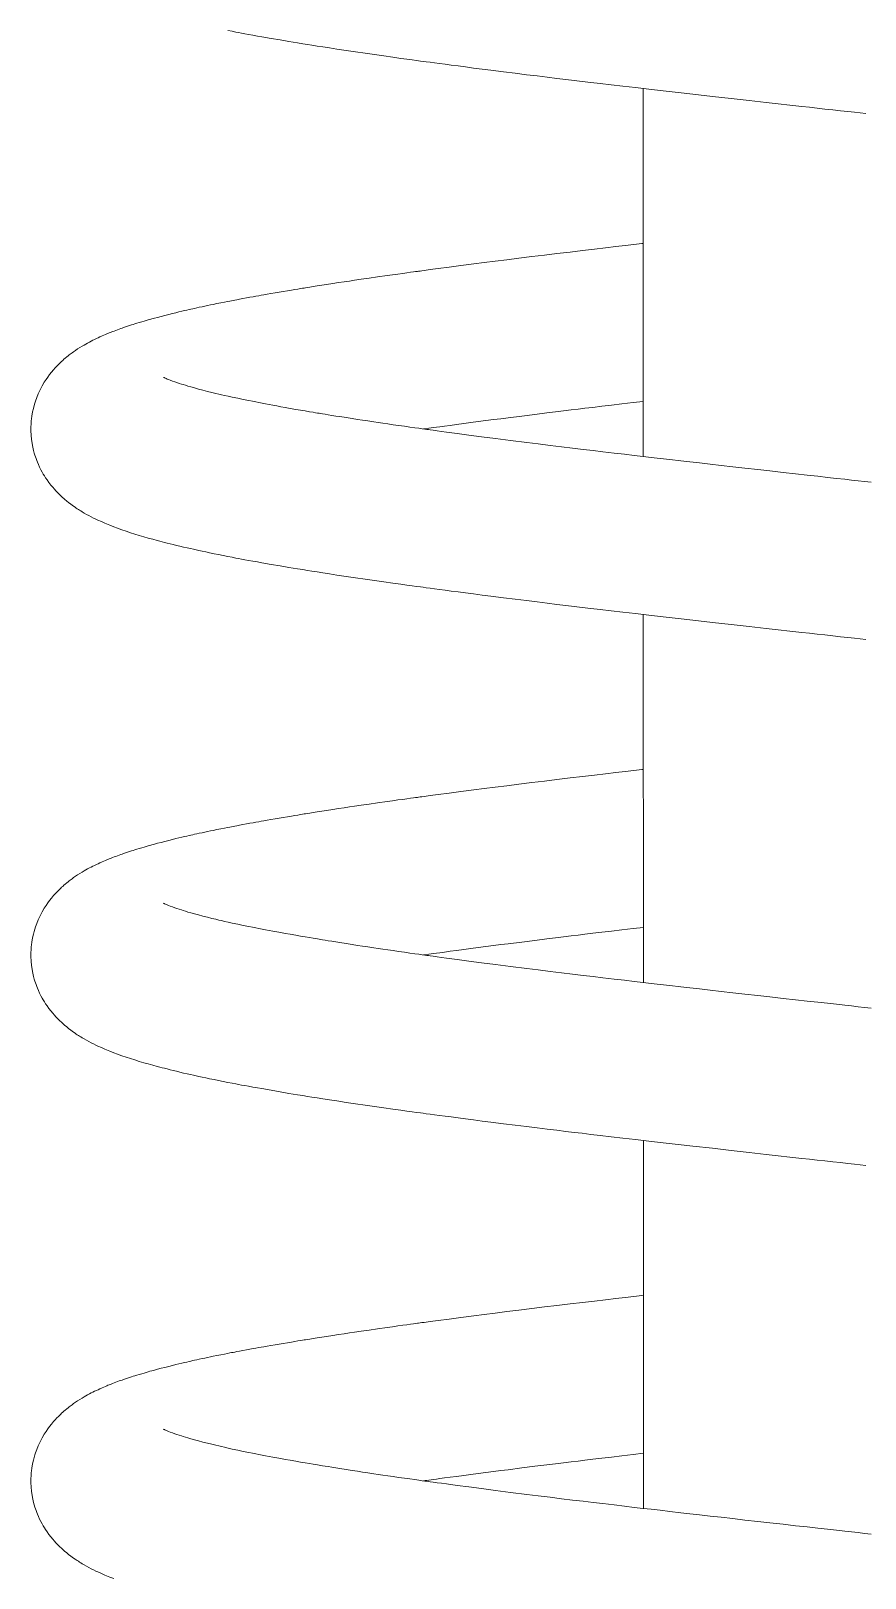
# Model space of a CAD drawing. Extents: x 83.6 to 158.5, y 132.1 to 157.1.
# Drawn here: x 131.951 to 133.045, y 136.986 to 139.014 of the extents above; entities that cross this region are included whole.
import ezdxf

# ---------------------------------------------------------------- set-up
doc = ezdxf.new("R2010")
doc.units = 0
doc.header["$LTSCALE"] = 0.5
doc.header["$MEASUREMENT"] = 0
doc.layers.add('AM_5', color=3, linetype='CONTINUOUS', lineweight=15)

msp = doc.modelspace()

# ---------------------------------------------------------------- linework, layer by layer
at = {"layer": 'AM_5', "color": 0, "ltscale": 0.75, "flags": 128}
for points in [[(133.04589, 138.90553), (133.03825, 138.90637), (133.03088, 138.90718), (133.0222, 138.90814), (133.01276, 138.90918), (133.00244, 138.91032), (132.99215, 138.91146), (132.98195, 138.91259), (132.97185, 138.91371), (132.96184, 138.91482), (132.94631, 138.91655), (132.93095, 138.91827), (132.91509, 138.92004), (132.8928, 138.92254), (132.86933, 138.92518), (132.84472, 138.92797), (132.819, 138.93088), (132.79963, 138.93309), (132.78002, 138.93533), (132.76137, 138.93746), (132.74382, 138.93948), (132.72736, 138.94138), (132.71194, 138.94317), (132.69754, 138.94485), (132.68525, 138.9463), (132.67381, 138.94766), (132.66322, 138.94892), (132.65253, 138.9502), (132.64082, 138.95161), (132.62811, 138.95316), (132.61501, 138.95476), (132.60103, 138.95648), (132.58619, 138.95832), (132.57053, 138.96028), (132.55408, 138.96236), (132.54289, 138.96378), (132.53154, 138.96523), (132.52089, 138.96661), (132.5111, 138.96788), (132.50215, 138.96905), (132.49401, 138.97011), (132.48669, 138.97108), (132.48016, 138.97195), (132.47441, 138.97271), (132.46944, 138.97337), (132.46523, 138.97394), (132.46166, 138.97442), (132.45679, 138.97507), (132.45082, 138.97588), (132.44382, 138.97683), (132.43622, 138.97788), (132.42553, 138.97936), (132.41397, 138.98098), (132.40162, 138.98274), (132.38914, 138.98455), (132.37671, 138.98637), (132.36434, 138.98821), (132.35204, 138.99007), (132.34253, 138.99153), (132.33388, 138.99287), (132.32621, 138.99408), (132.31949, 138.99514), (132.31356, 138.99609), (132.30735, 138.99709), (132.30064, 138.99819), (132.28929, 139.00006), (132.2777, 139.00201), (132.26589, 139.00403), (132.25361, 139.00618), (132.24793, 139.00719), (132.24216, 139.00822), (132.2365, 139.00925), (132.23148, 139.01017), (132.22712, 139.01098), (132.22339, 139.01167), (132.2197, 139.01237), (132.21477, 139.01331), (132.20917, 139.01439)], [(133.04589, 138.21607), (133.03825, 138.21691), (133.03088, 138.21773), (133.0222, 138.21868), (133.01276, 138.21972), (133.00244, 138.22086), (132.99215, 138.222), (132.98195, 138.22313), (132.97185, 138.22425), (132.96184, 138.22537), (132.94631, 138.2271), (132.93095, 138.22881), (132.91509, 138.23059), (132.8928, 138.23309), (132.86933, 138.23573), (132.84472, 138.23851), (132.819, 138.24143), (132.79963, 138.24363), (132.78002, 138.24587), (132.76137, 138.24801), (132.74382, 138.25002), (132.72736, 138.25192), (132.71194, 138.25371), (132.69754, 138.2554), (132.68525, 138.25685), (132.67381, 138.2582), (132.66322, 138.25946), (132.65253, 138.26075), (132.64082, 138.26216), (132.62811, 138.2637), (132.61501, 138.2653), (132.60103, 138.26702), (132.58619, 138.26886), (132.57053, 138.27082), (132.55408, 138.2729), (132.54289, 138.27432), (132.53154, 138.27578), (132.52089, 138.27715), (132.5111, 138.27842), (132.50215, 138.27959), (132.49401, 138.28066), (132.48669, 138.28163), (132.48016, 138.28249), (132.47441, 138.28326), (132.46944, 138.28392), (132.46523, 138.28448), (132.46166, 138.28496), (132.45679, 138.28562), (132.45082, 138.28643), (132.44382, 138.28738), (132.43622, 138.28842), (132.42553, 138.28991), (132.41397, 138.29153), (132.40162, 138.29329), (132.38914, 138.29509), (132.37671, 138.29691), (132.36434, 138.29876), (132.35204, 138.30062), (132.34253, 138.30208), (132.33388, 138.30342), (132.32621, 138.30462), (132.31949, 138.30569), (132.31356, 138.30664), (132.30735, 138.30764), (132.30064, 138.30873), (132.28929, 138.31061), (132.2777, 138.31255), (132.26589, 138.31458), (132.25361, 138.31672), (132.24793, 138.31773), (132.24216, 138.31877), (132.2365, 138.31979), (132.23148, 138.32071), (132.22712, 138.32152), (132.22339, 138.32222), (132.2197, 138.32291), (132.21477, 138.32386), (132.20917, 138.32494), (132.20305, 138.32614), (132.197, 138.32735), (132.19112, 138.32854), (132.1854, 138.32972), (132.18018, 138.33082), (132.17542, 138.33183), (132.17122, 138.33274), (132.16757, 138.33354), (132.164, 138.33433), (132.16022, 138.33518), (132.15593, 138.33615), (132.15116, 138.33725), (132.14634, 138.33839), (132.1418, 138.33947), (132.13754, 138.34051), (132.13354, 138.3415), (132.12951, 138.34251), (132.12601, 138.3434), (132.12304, 138.34417), (132.11995, 138.34498), (132.11648, 138.3459), (132.11076, 138.34746), (132.10488, 138.3491), (132.09895, 138.35081), (132.09312, 138.35254), (132.08738, 138.35431), (132.08172, 138.35611), (132.07584, 138.35805), (132.07031, 138.35994), (132.0644, 138.36206), (132.0596, 138.36386), (132.05445, 138.36587), (132.04802, 138.36852), (132.04336, 138.37055), (132.03884, 138.37261), (132.03616, 138.37388), (132.03318, 138.37534), (132.03013, 138.37688), (132.02708, 138.37848), (132.02403, 138.38014), (132.02102, 138.38185), (132.0183, 138.38345), (132.01646, 138.38457), (132.0148, 138.3856), (132.01327, 138.38657), (132.01187, 138.38748), (132.01053, 138.38837), (132.00888, 138.38949), (132.00686, 138.39089), (132.00339, 138.39341), (132.00037, 138.39572), (131.99805, 138.39758), (131.99504, 138.4001), (131.99146, 138.40329), (131.98843, 138.40616), (131.98576, 138.40884), (131.98382, 138.41089), (131.9818, 138.41311), (131.9796, 138.41565), (131.97719, 138.41859), (131.97463, 138.42193), (131.97226, 138.42523), (131.9703, 138.42813), (131.96871, 138.43064), (131.96728, 138.43301), (131.96583, 138.43554), (131.96421, 138.43857), (131.96247, 138.44205), (131.96091, 138.44545), (131.95968, 138.44834), (131.95872, 138.45075), (131.95779, 138.45327), (131.95707, 138.45536), (131.95629, 138.45777), (131.95548, 138.46047), (131.95457, 138.46382), (131.95357, 138.4681), (131.95265, 138.47295), (131.95219, 138.47593), (131.95189, 138.47824), (131.95168, 138.48011), (131.95149, 138.48214), (131.95126, 138.48514), (131.9511, 138.48845), (131.95104, 138.49206), (131.95106, 138.49403), (131.95112, 138.4959), (131.9512, 138.49768), (131.95131, 138.49936), (131.95142, 138.50093), (131.95156, 138.50267), (131.95182, 138.50526), (131.95228, 138.50881), (131.95327, 138.51454), (131.95427, 138.51908), (131.95524, 138.52281), (131.95617, 138.52599), (131.95704, 138.52868), (131.95868, 138.53324), (131.96065, 138.53807), (131.96303, 138.54322), (131.96584, 138.54858), (131.96856, 138.55324), (131.97094, 138.55695), (131.97315, 138.56016), (131.97542, 138.56325), (131.97782, 138.56632), (131.98069, 138.56975), (131.98279, 138.57211), (131.98502, 138.5745), (131.98703, 138.57657), (131.98876, 138.57827), (131.99017, 138.57962), (131.99131, 138.58069), (131.99267, 138.58193), (131.99426, 138.58334), (131.9961, 138.58492), (131.99804, 138.58653), (131.99973, 138.58789), (132.00136, 138.58916), (132.00257, 138.59009), (132.00367, 138.59091), (132.00492, 138.59184), (132.00705, 138.59336), (132.00953, 138.59508), (132.01228, 138.5969), (132.01528, 138.59882), (132.01819, 138.6006), (132.0207, 138.60209), (132.023, 138.6034), (132.02541, 138.60473), (132.02785, 138.60605), (132.03016, 138.60726), (132.03238, 138.60839), (132.03459, 138.60948), (132.03686, 138.61058), (132.03902, 138.61159), (132.04157, 138.61277), (132.04434, 138.61401), (132.04676, 138.61506), (132.04879, 138.61593), (132.05048, 138.61663), (132.05207, 138.61729), (132.05359, 138.6179), (132.05504, 138.61848), (132.0564, 138.61902), (132.05805, 138.61967), (132.06001, 138.62042), (132.06227, 138.62127), (132.06455, 138.62211), (132.06695, 138.62299), (132.06884, 138.62366), (132.0705, 138.62424), (132.07245, 138.62492), (132.07483, 138.62573), (132.07752, 138.62664), (132.0801, 138.62748), (132.08278, 138.62835), (132.08514, 138.62911), (132.08741, 138.62982), (132.09001, 138.63063), (132.09295, 138.63153), (132.09626, 138.63252), (132.09941, 138.63344), (132.10228, 138.63427), (132.10486, 138.63501), (132.10714, 138.63565), (132.10944, 138.6363), (132.11292, 138.63725), (132.11709, 138.63838), (132.12181, 138.63963), (132.12661, 138.64087), (132.13169, 138.64216), (132.13654, 138.64337), (132.14107, 138.64447), (132.14516, 138.64545), (132.14891, 138.64634), (132.15236, 138.64714), (132.1555, 138.64787), (132.15832, 138.64851), (132.16082, 138.64908), (132.16334, 138.64964), (132.16565, 138.65016), (132.16848, 138.65078), (132.17184, 138.65151), (132.17545, 138.65229), (132.17906, 138.65306), (132.18267, 138.65382), (132.18628, 138.65458), (132.18988, 138.65532), (132.195, 138.65637), (132.2001, 138.65739), (132.20483, 138.65833), (132.20896, 138.65914), (132.21177, 138.65969), (132.21419, 138.66015), (132.21621, 138.66054), (132.21824, 138.66093), (132.221, 138.66145), (132.22449, 138.66211), (132.22871, 138.66289), (132.23359, 138.66379), (132.23823, 138.66464), (132.2424, 138.66539), (132.24609, 138.66606), (132.24976, 138.66671), (132.25286, 138.66726), (132.25642, 138.66789), (132.26068, 138.66864), (132.26564, 138.6695), (132.27133, 138.67048), (132.27633, 138.67133), (132.2818, 138.67226), (132.28744, 138.6732), (132.29254, 138.67405), (132.29707, 138.6748), (132.301, 138.67545), (132.30443, 138.67601), (132.3072, 138.67646), (132.3093, 138.6768), (132.31119, 138.6771), (132.31365, 138.6775), (132.3167, 138.67799), (132.32106, 138.67868), (132.32627, 138.67951), (132.3323, 138.68045), (132.33838, 138.6814), (132.34669, 138.68268), (132.35451, 138.68388), (132.36184, 138.68499), (132.36867, 138.68601), (132.37519, 138.68698), (132.38421, 138.68831), (132.39437, 138.68978), (132.40568, 138.69141), (132.41818, 138.69318), (132.42522, 138.69417), (132.43222, 138.69514), (132.43848, 138.69601), (132.44397, 138.69676), (132.44869, 138.6974), (132.45262, 138.69794), (132.4555, 138.69833), (132.45773, 138.69863), (132.45943, 138.69886), (132.46141, 138.69912), (132.46378, 138.69944), (132.46655, 138.69981), (132.47173, 138.7005), (132.47792, 138.70133), (132.48513, 138.70229), (132.49942, 138.70417), (132.51492, 138.70619), (132.53167, 138.70836), (132.54535, 138.71011), (132.55979, 138.71194), (132.57501, 138.71386), (132.591, 138.71585), (132.60778, 138.71793), (132.62462, 138.71999), (132.64079, 138.72196), (132.65803, 138.72403), (132.67438, 138.72598), (132.6898, 138.72781), (132.70428, 138.72951), (132.71779, 138.73109), (132.73011, 138.73252), (132.74147, 138.73382), (132.75187, 138.73502), (132.7539, 138.73525)], [(132.12508, 138.55968), (132.12508, 138.55968), (132.1253, 138.55957), (132.12563, 138.5594), (132.12604, 138.55919), (132.12663, 138.55891), (132.12744, 138.55854), (132.12848, 138.55808), (132.12971, 138.55755), (132.13157, 138.55679), (132.13351, 138.55603), (132.13658, 138.55489), (132.13965, 138.5538), (132.14249, 138.55283), (132.14539, 138.55187), (132.14826, 138.55095), (132.15077, 138.55016), (132.15356, 138.5493), (132.15689, 138.54831), (132.16081, 138.54717), (132.16542, 138.54588), (132.17078, 138.54441), (132.17657, 138.54289), (132.18253, 138.54137), (132.18818, 138.53997), (132.19341, 138.53871), (132.19729, 138.5378), (132.20092, 138.53696), (132.20499, 138.53603), (132.20968, 138.53498), (132.215, 138.53381), (132.2222, 138.53226), (132.22946, 138.53074), (132.23672, 138.52926), (132.24143, 138.52832), (132.24576, 138.52746), (132.24977, 138.52668), (132.25403, 138.52586), (132.25867, 138.52498), (132.26358, 138.52406), (132.26839, 138.52316), (132.27352, 138.52222), (132.27858, 138.52129), (132.28433, 138.52026), (132.29097, 138.51908), (132.29852, 138.51775), (132.30438, 138.51674), (132.31063, 138.51567), (132.31629, 138.5147), (132.3211, 138.5139), (132.32427, 138.51337), (132.32689, 138.51293), (132.32895, 138.51259), (132.3307, 138.5123), (132.33334, 138.51187), (132.33667, 138.51132), (132.34071, 138.51067), (132.34545, 138.5099), (132.35082, 138.50904), (132.35613, 138.50819), (132.36435, 138.5069), (132.37207, 138.5057), (132.37927, 138.50459), (132.38595, 138.50357), (132.39295, 138.50251), (132.40076, 138.50134), (132.40648, 138.5005), (132.41258, 138.4996), (132.41907, 138.49865), (132.42594, 138.49766), (132.43322, 138.49662), (132.44086, 138.49553), (132.44797, 138.49453), (132.45422, 138.49366), (132.45958, 138.49291), (132.46403, 138.4923), (132.46757, 138.49181), (132.47019, 138.49145), (132.47219, 138.49118), (132.47458, 138.49085), (132.47863, 138.4903), (132.48356, 138.48964), (132.48939, 138.48885), (132.49604, 138.48795), (132.50998, 138.48609), (132.5253, 138.48407), (132.54204, 138.48188), (132.56024, 138.47952), (132.57994, 138.477), (132.60117, 138.47433), (132.61635, 138.47243), (132.6319, 138.47051), (132.64693, 138.46867), (132.66137, 138.46691), (132.67521, 138.46524), (132.68843, 138.46366), (132.701, 138.46216), (132.71577, 138.46042), (132.7295, 138.45881), (132.74216, 138.45734), (132.75377, 138.456), (132.76449, 138.45476), (132.77606, 138.45343), (132.7889, 138.45195), (132.80303, 138.45033), (132.81504, 138.44895), (132.82786, 138.44749), (132.84149, 138.44593), (132.85594, 138.44429), (132.87121, 138.44256), (132.88731, 138.44074), (132.904, 138.43886), (132.92004, 138.43705), (132.93737, 138.43511), (132.9536, 138.4333), (132.96872, 138.43161), (132.98274, 138.43005), (132.99563, 138.42862), (133.00739, 138.42732), (133.01805, 138.42614), (133.02712, 138.42514), (133.03558, 138.42421), (133.04419, 138.42326), (133.0526, 138.42234)], [(132.75395, 138.52814), (132.7406, 138.52659), (132.72579, 138.52487), (132.71209, 138.52326), (132.69947, 138.52177), (132.68794, 138.5204), (132.67748, 138.51915), (132.66843, 138.51806), (132.65931, 138.51696), (132.64944, 138.51576), (132.63886, 138.51447), (132.62757, 138.51308), (132.61174, 138.51111), (132.59476, 138.50899), (132.5767, 138.5067), (132.56728, 138.5055), (132.55761, 138.50426), (132.54769, 138.50298), (132.53754, 138.50166), (132.52769, 138.50037), (132.51868, 138.49918), (132.50913, 138.49791), (132.5007, 138.49679), (132.49338, 138.49581), (132.48714, 138.49497), (132.48268, 138.49436), (132.47898, 138.49386), (132.47603, 138.49346), (132.47268, 138.493), (132.46808, 138.49237), (132.46578, 138.49206)], [(133.04589, 137.52662), (133.03825, 137.52746), (133.03088, 137.52827), (133.0222, 137.52923), (133.01276, 137.53027), (133.00244, 137.53141), (132.99215, 137.53255), (132.98195, 137.53368), (132.97185, 137.5348), (132.96184, 137.53591), (132.94631, 137.53764), (132.93095, 137.53936), (132.91509, 137.54113), (132.8928, 137.54363), (132.86933, 137.54628), (132.84472, 137.54906), (132.819, 137.55197), (132.79963, 137.55418), (132.78002, 137.55642), (132.76137, 137.55855), (132.74382, 137.56057), (132.72736, 137.56247), (132.71194, 137.56426), (132.69754, 137.56594), (132.68525, 137.56739), (132.67381, 137.56875), (132.66322, 137.57001), (132.65253, 137.57129), (132.64082, 137.5727), (132.62811, 137.57425), (132.61501, 137.57585), (132.60103, 137.57757), (132.58619, 137.57941), (132.57053, 137.58137), (132.55408, 137.58345), (132.54289, 137.58487), (132.53154, 137.58633), (132.52089, 137.5877), (132.5111, 137.58897), (132.50215, 137.59014), (132.49401, 137.59121), (132.48669, 137.59217), (132.48016, 137.59304), (132.47441, 137.5938), (132.46944, 137.59446), (132.46523, 137.59503), (132.46166, 137.59551), (132.45679, 137.59616), (132.45082, 137.59697), (132.44382, 137.59792), (132.43622, 137.59897), (132.42553, 137.60045), (132.41397, 137.60208), (132.40162, 137.60383), (132.38914, 137.60564), (132.37671, 137.60746), (132.36434, 137.6093), (132.35204, 137.61116), (132.34253, 137.61262), (132.33388, 137.61396), (132.32621, 137.61517), (132.31949, 137.61623), (132.31356, 137.61718), (132.30735, 137.61818), (132.30064, 137.61928), (132.28929, 137.62115), (132.2777, 137.6231), (132.26589, 137.62512), (132.25361, 137.62727), (132.24793, 137.62828), (132.24216, 137.62931), (132.2365, 137.63034), (132.23148, 137.63126), (132.22712, 137.63207), (132.22339, 137.63276), (132.2197, 137.63346), (132.21477, 137.6344), (132.20917, 137.63548), (132.20305, 137.63669), (132.197, 137.63789), (132.19112, 137.63909), (132.1854, 137.64027), (132.18018, 137.64136), (132.17542, 137.64238), (132.17122, 137.64329), (132.16757, 137.64408), (132.164, 137.64487), (132.16022, 137.64572), (132.15593, 137.6467), (132.15116, 137.6478), (132.14634, 137.64893), (132.1418, 137.65002), (132.13754, 137.65105), (132.13354, 137.65204), (132.12951, 137.65305), (132.12601, 137.65395), (132.12304, 137.65472), (132.11995, 137.65552), (132.11648, 137.65645), (132.11076, 137.658), (132.10488, 137.65965), (132.09895, 137.66135), (132.09312, 137.66309), (132.08738, 137.66485), (132.08172, 137.66665), (132.07584, 137.66859), (132.07031, 137.67049), (132.0644, 137.6726), (132.0596, 137.6744), (132.05445, 137.67641), (132.04802, 137.67907), (132.04336, 137.68109), (132.03884, 137.68315), (132.03616, 137.68442), (132.03318, 137.68588), (132.03013, 137.68742), (132.02708, 137.68903), (132.02403, 137.69069), (132.02102, 137.69239), (132.0183, 137.69399), (132.01646, 137.69511), (132.0148, 137.69614), (132.01327, 137.69711), (132.01187, 137.69802), (132.01053, 137.69891), (132.00888, 137.70003), (132.00686, 137.70144), (132.00339, 137.70396), (132.00037, 137.70627), (131.99805, 137.70813), (131.99504, 137.71065), (131.99146, 137.71384), (131.98843, 137.71671), (131.98576, 137.71939), (131.98382, 137.72143), (131.9818, 137.72366), (131.9796, 137.7262), (131.97719, 137.72914), (131.97463, 137.73247), (131.97226, 137.73578), (131.9703, 137.73868), (131.96871, 137.74118), (131.96728, 137.74356), (131.96583, 137.74609), (131.96421, 137.74911), (131.96247, 137.7526), (131.96091, 137.75599), (131.95968, 137.75889), (131.95872, 137.7613), (131.95779, 137.76381), (131.95707, 137.7659), (131.95629, 137.76831), (131.95548, 137.77102), (131.95457, 137.77436), (131.95357, 137.77865), (131.95265, 137.78349), (131.95219, 137.78647), (131.95189, 137.78879), (131.95168, 137.79066), (131.95149, 137.79268), (131.95126, 137.79568), (131.9511, 137.799), (131.95104, 137.8026), (131.95106, 137.80458), (131.95112, 137.80645), (131.9512, 137.80823), (131.95131, 137.8099), (131.95142, 137.81148), (131.95156, 137.81321), (131.95182, 137.81581), (131.95228, 137.81936), (131.95327, 137.82508), (131.95427, 137.82963), (131.95524, 137.83336), (131.95617, 137.83654), (131.95704, 137.83922), (131.95868, 137.84378), (131.96065, 137.84862), (131.96303, 137.85376), (131.96584, 137.85913), (131.96856, 137.86379), (131.97094, 137.8675), (131.97315, 137.8707), (131.97542, 137.8738), (131.97782, 137.87686), (131.98069, 137.88029), (131.98279, 137.88265), (131.98502, 137.88505), (131.98703, 137.88711), (131.98876, 137.88882), (131.99017, 137.89017), (131.99131, 137.89123), (131.99267, 137.89247), (131.99426, 137.89388), (131.9961, 137.89547), (131.99804, 137.89708), (131.99973, 137.89843), (132.00136, 137.89971), (132.00257, 137.90063), (132.00367, 137.90146), (132.00492, 137.90238), (132.00705, 137.90391), (132.00953, 137.90562), (132.01228, 137.90745), (132.01528, 137.90937), (132.01819, 137.91115), (132.0207, 137.91263), (132.023, 137.91395), (132.02541, 137.91528), (132.02785, 137.91659), (132.03016, 137.9178), (132.03238, 137.91893), (132.03459, 137.92002), (132.03686, 137.92112), (132.03902, 137.92214), (132.04157, 137.92331), (132.04434, 137.92455), (132.04676, 137.92561), (132.04879, 137.92647), (132.05048, 137.92718), (132.05207, 137.92783), (132.05359, 137.92845), (132.05504, 137.92903), (132.0564, 137.92957), (132.05805, 137.93021), (132.06001, 137.93096), (132.06227, 137.93182), (132.06455, 137.93266), (132.06695, 137.93353), (132.06884, 137.93421), (132.0705, 137.93479), (132.07245, 137.93547), (132.07483, 137.93628), (132.07752, 137.93718), (132.0801, 137.93803), (132.08278, 137.9389), (132.08514, 137.93965), (132.08741, 137.94037), (132.09001, 137.94117), (132.09295, 137.94207), (132.09626, 137.94306), (132.09941, 137.94399), (132.10228, 137.94482), (132.10486, 137.94556), (132.10714, 137.9462), (132.10944, 137.94684), (132.11292, 137.9478), (132.11709, 137.94893), (132.12181, 137.95017), (132.12661, 137.95142), (132.13169, 137.9527), (132.13654, 137.95391), (132.14107, 137.95502), (132.14516, 137.956), (132.14891, 137.95689), (132.15236, 137.95769), (132.1555, 137.95841), (132.15832, 137.95906), (132.16082, 137.95962), (132.16334, 137.96019), (132.16565, 137.9607), (132.16848, 137.96132), (132.17184, 137.96206), (132.17545, 137.96284), (132.17906, 137.96361), (132.18267, 137.96437), (132.18628, 137.96512), (132.18988, 137.96587), (132.195, 137.96691), (132.2001, 137.96794), (132.20483, 137.96888), (132.20896, 137.96969), (132.21177, 137.97023), (132.21419, 137.9707), (132.21621, 137.97108), (132.21824, 137.97147), (132.221, 137.972), (132.22449, 137.97265), (132.22871, 137.97344), (132.23359, 137.97434), (132.23823, 137.97518), (132.2424, 137.97594), (132.24609, 137.9766), (132.24976, 137.97726), (132.25286, 137.97781), (132.25642, 137.97844), (132.26068, 137.97918), (132.26564, 137.98004), (132.27133, 137.98102), (132.27633, 137.98188), (132.2818, 137.9828), (132.28744, 137.98375), (132.29254, 137.9846), (132.29707, 137.98535), (132.301, 137.98599), (132.30443, 137.98655), (132.3072, 137.987), (132.3093, 137.98734), (132.31119, 137.98765), (132.31365, 137.98804), (132.3167, 137.98853), (132.32106, 137.98923), (132.32627, 137.99005), (132.3323, 137.991), (132.33838, 137.99195), (132.34669, 137.99323), (132.35451, 137.99442), (132.36184, 137.99553), (132.36867, 137.99656), (132.37519, 137.99752), (132.38421, 137.99885), (132.39437, 138.00033), (132.40568, 138.00196), (132.41818, 138.00373), (132.42522, 138.00471), (132.43222, 138.00569), (132.43848, 138.00655), (132.44397, 138.0073), (132.44869, 138.00795), (132.45262, 138.00848), (132.4555, 138.00887), (132.45773, 138.00917), (132.45943, 138.0094), (132.46141, 138.00967), (132.46378, 138.00999), (132.46655, 138.01036), (132.47173, 138.01105), (132.47792, 138.01187), (132.48513, 138.01283), (132.49942, 138.01471), (132.51492, 138.01674), (132.53167, 138.0189), (132.54535, 138.02065), (132.55979, 138.02249), (132.57501, 138.0244), (132.591, 138.0264), (132.60778, 138.02847), (132.62462, 138.03054), (132.64079, 138.0325), (132.65803, 138.03458), (132.67438, 138.03653), (132.6898, 138.03836), (132.70428, 138.04006), (132.71779, 138.04163), (132.73011, 138.04306), (132.74147, 138.04437), (132.75187, 138.04557), (132.75407, 138.04582)], [(132.12508, 137.87022), (132.12508, 137.87023), (132.1253, 137.87011), (132.12563, 137.86994), (132.12604, 137.86974), (132.12663, 137.86946), (132.12744, 137.86908), (132.12848, 137.86862), (132.12971, 137.8681), (132.13157, 137.86733), (132.13351, 137.86658), (132.13658, 137.86544), (132.13965, 137.86434), (132.14249, 137.86337), (132.14539, 137.86241), (132.14826, 137.86149), (132.15077, 137.8607), (132.15356, 137.85985), (132.15689, 137.85885), (132.16081, 137.85772), (132.16542, 137.85642), (132.17078, 137.85496), (132.17657, 137.85343), (132.18253, 137.85192), (132.18818, 137.85052), (132.19341, 137.84926), (132.19729, 137.84834), (132.20092, 137.8475), (132.20499, 137.84657), (132.20968, 137.84552), (132.215, 137.84435), (132.2222, 137.84281), (132.22946, 137.84129), (132.23672, 137.83981), (132.24143, 137.83886), (132.24576, 137.83801), (132.24977, 137.83723), (132.25403, 137.83641), (132.25867, 137.83552), (132.26358, 137.8346), (132.26839, 137.83371), (132.27352, 137.83276), (132.27858, 137.83184), (132.28433, 137.8308), (132.29097, 137.82962), (132.29852, 137.8283), (132.30438, 137.82728), (132.31063, 137.82621), (132.31629, 137.82525), (132.3211, 137.82444), (132.32427, 137.82391), (132.32689, 137.82348), (132.32895, 137.82314), (132.3307, 137.82285), (132.33334, 137.82241), (132.33667, 137.82187), (132.34071, 137.82121), (132.34545, 137.82044), (132.35082, 137.81958), (132.35613, 137.81874), (132.36435, 137.81744), (132.37207, 137.81624), (132.37927, 137.81513), (132.38595, 137.81412), (132.39295, 137.81306), (132.40076, 137.81189), (132.40648, 137.81104), (132.41258, 137.81015), (132.41907, 137.8092), (132.42594, 137.8082), (132.43322, 137.80716), (132.44086, 137.80608), (132.44797, 137.80507), (132.45422, 137.8042), (132.45958, 137.80346), (132.46403, 137.80284), (132.46757, 137.80236), (132.47019, 137.802), (132.47219, 137.80173), (132.47458, 137.8014), (132.47863, 137.80085), (132.48356, 137.80018), (132.48939, 137.79939), (132.49604, 137.7985), (132.50998, 137.79664), (132.5253, 137.79461), (132.54204, 137.79242), (132.56024, 137.79007), (132.57994, 137.78755), (132.60117, 137.78487), (132.61635, 137.78298), (132.6319, 137.78105), (132.64693, 137.77921), (132.66137, 137.77745), (132.67521, 137.77579), (132.68843, 137.7742), (132.701, 137.77271), (132.71577, 137.77097), (132.7295, 137.76936), (132.74216, 137.76789), (132.75377, 137.76654), (132.76449, 137.76531), (132.77606, 137.76397), (132.7889, 137.76249), (132.80303, 137.76087), (132.81504, 137.7595), (132.82786, 137.75803), (132.84149, 137.75648), (132.85594, 137.75484), (132.87121, 137.7531), (132.88731, 137.75128), (132.904, 137.7494), (132.92004, 137.7476), (132.93737, 137.74566), (132.9536, 137.74384), (132.96872, 137.74215), (132.98274, 137.7406), (132.99563, 137.73917), (133.00739, 137.73786), (133.01805, 137.73669), (133.02712, 137.73569), (133.03558, 137.73475), (133.04419, 137.73381), (133.0526, 137.73288)], [(132.75411, 137.8387), (132.7406, 137.83714), (132.72579, 137.83542), (132.71209, 137.83381), (132.69947, 137.83232), (132.68794, 137.83095), (132.67748, 137.82969), (132.66843, 137.82861), (132.65931, 137.8275), (132.64944, 137.8263), (132.63886, 137.82501), (132.62757, 137.82362), (132.61174, 137.82166), (132.59476, 137.81953), (132.5767, 137.81725), (132.56728, 137.81604), (132.55761, 137.8148), (132.54769, 137.81352), (132.53754, 137.8122), (132.52769, 137.81091), (132.51868, 137.80972), (132.50913, 137.80846), (132.5007, 137.80733), (132.49338, 137.80635), (132.48714, 137.80551), (132.48268, 137.80491), (132.47898, 137.80441), (132.47603, 137.80401), (132.47268, 137.80355), (132.46808, 137.80292), (132.46578, 137.8026)], [(132.0596, 136.98495), (132.05445, 136.98696), (132.04802, 136.98961), (132.04336, 136.99164), (132.03884, 136.9937), (132.03616, 136.99497), (132.03318, 136.99643), (132.03013, 136.99797), (132.02708, 136.99957), (132.02403, 137.00123), (132.02102, 137.00294), (132.0183, 137.00454), (132.01646, 137.00566), (132.0148, 137.00669), (132.01327, 137.00766), (132.01187, 137.00857), (132.01053, 137.00946), (132.00888, 137.01058), (132.00686, 137.01198), (132.00339, 137.0145), (132.00037, 137.01681), (131.99805, 137.01867), (131.99504, 137.0212), (131.99146, 137.02438), (131.98843, 137.02725), (131.98576, 137.02993), (131.98382, 137.03198), (131.9818, 137.0342), (131.9796, 137.03674), (131.97719, 137.03969), (131.97463, 137.04302), (131.97226, 137.04632), (131.9703, 137.04922), (131.96871, 137.05173), (131.96728, 137.0541), (131.96583, 137.05664), (131.96421, 137.05966), (131.96247, 137.06314), (131.96091, 137.06654), (131.95968, 137.06944), (131.95872, 137.07185), (131.95779, 137.07436), (131.95707, 137.07645), (131.95629, 137.07886), (131.95548, 137.08156), (131.95457, 137.08491), (131.95357, 137.08919), (131.95265, 137.09404), (131.95219, 137.09702), (131.95189, 137.09933), (131.95168, 137.1012), (131.95149, 137.10323), (131.95126, 137.10623), (131.9511, 137.10954), (131.95104, 137.11315), (131.95106, 137.11512), (131.95112, 137.11699), (131.9512, 137.11877), (131.95131, 137.12045), (131.95142, 137.12202), (131.95156, 137.12376), (131.95182, 137.12635), (131.95228, 137.1299), (131.95327, 137.13563), (131.95427, 137.14017), (131.95524, 137.1439), (131.95617, 137.14708), (131.95704, 137.14977), (131.95868, 137.15433), (131.96065, 137.15917), (131.96303, 137.16431), (131.96584, 137.16967), (131.96856, 137.17433), (131.97094, 137.17804), (131.97315, 137.18125), (131.97542, 137.18434), (131.97782, 137.18741), (131.98069, 137.19084), (131.98279, 137.1932), (131.98502, 137.1956), (131.98703, 137.19766), (131.98876, 137.19936), (131.99017, 137.20071), (131.99131, 137.20178), (131.99267, 137.20302), (131.99426, 137.20443), (131.9961, 137.20601), (131.99804, 137.20762), (131.99973, 137.20898), (132.00136, 137.21025), (132.00257, 137.21118), (132.00367, 137.212), (132.00492, 137.21293), (132.00705, 137.21445), (132.00953, 137.21617), (132.01228, 137.21799), (132.01528, 137.21991), (132.01819, 137.22169), (132.0207, 137.22318), (132.023, 137.22449), (132.02541, 137.22582), (132.02785, 137.22714), (132.03016, 137.22835), (132.03238, 137.22948), (132.03459, 137.23057), (132.03686, 137.23167), (132.03902, 137.23268), (132.04157, 137.23386), (132.04434, 137.2351), (132.04676, 137.23615), (132.04879, 137.23702), (132.05048, 137.23772), (132.05207, 137.23838), (132.05359, 137.23899), (132.05504, 137.23958), (132.0564, 137.24011), (132.05805, 137.24076), (132.06001, 137.24151), (132.06227, 137.24236), (132.06455, 137.24321), (132.06695, 137.24408), (132.06884, 137.24475), (132.0705, 137.24534), (132.07245, 137.24601), (132.07483, 137.24682), (132.07752, 137.24773), (132.0801, 137.24858), (132.08278, 137.24944), (132.08514, 137.2502), (132.08741, 137.25091), (132.09001, 137.25172), (132.09295, 137.25262), (132.09626, 137.25361), (132.09941, 137.25453), (132.10228, 137.25537), (132.10486, 137.2561), (132.10714, 137.25675), (132.10944, 137.25739), (132.11292, 137.25834), (132.11709, 137.25947), (132.12181, 137.26072), (132.12661, 137.26196), (132.13169, 137.26325), (132.13654, 137.26446), (132.14107, 137.26556), (132.14516, 137.26654), (132.14891, 137.26743), (132.15236, 137.26823), (132.1555, 137.26896), (132.15832, 137.2696), (132.16082, 137.27017), (132.16334, 137.27073), (132.16565, 137.27125), (132.16848, 137.27187), (132.17184, 137.2726), (132.17545, 137.27338), (132.17906, 137.27415), (132.18267, 137.27492), (132.18628, 137.27567), (132.18988, 137.27641), (132.195, 137.27746), (132.2001, 137.27848), (132.20483, 137.27942), (132.20896, 137.28023), (132.21177, 137.28078), (132.21419, 137.28124), (132.21621, 137.28163), (132.21824, 137.28202), (132.221, 137.28254), (132.22449, 137.2832), (132.22871, 137.28398), (132.23359, 137.28488), (132.23823, 137.28573), (132.2424, 137.28649), (132.24609, 137.28715), (132.24976, 137.2878), (132.25286, 137.28835), (132.25642, 137.28898), (132.26068, 137.28973), (132.26564, 137.29059), (132.27133, 137.29157), (132.27633, 137.29242), (132.2818, 137.29335), (132.28744, 137.2943), (132.29254, 137.29514), (132.29707, 137.29589), (132.301, 137.29654), (132.30443, 137.2971), (132.3072, 137.29755), (132.3093, 137.29789), (132.31119, 137.29819), (132.31365, 137.29859), (132.3167, 137.29908), (132.32106, 137.29977), (132.32627, 137.3006), (132.3323, 137.30154), (132.33838, 137.30249), (132.34669, 137.30377), (132.35451, 137.30497), (132.36184, 137.30608), (132.36867, 137.3071), (132.37519, 137.30807), (132.38421, 137.3094), (132.39437, 137.31088), (132.40568, 137.3125), (132.41818, 137.31427), (132.42522, 137.31526), (132.43222, 137.31623), (132.43848, 137.3171), (132.44397, 137.31785), (132.44869, 137.31849), (132.45262, 137.31903), (132.4555, 137.31942), (132.45773, 137.31972), (132.45943, 137.31995), (132.46141, 137.32021), (132.46378, 137.32053), (132.46655, 137.3209), (132.47173, 137.3216), (132.47792, 137.32242), (132.48513, 137.32338), (132.49942, 137.32526), (132.51492, 137.32728), (132.53167, 137.32945), (132.54535, 137.3312), (132.55979, 137.33303), (132.57501, 137.33495), (132.591, 137.33694), (132.60778, 137.33902), (132.62462, 137.34108), (132.64079, 137.34305), (132.65803, 137.34512), (132.67438, 137.34708), (132.6898, 137.3489), (132.70428, 137.3506), (132.71779, 137.35218), (132.73011, 137.35361), (132.74147, 137.35492), (132.75187, 137.35611), (132.75423, 137.35638)], [(132.12508, 137.18077), (132.12508, 137.18077), (132.1253, 137.18066), (132.12563, 137.18049), (132.12604, 137.18028), (132.12663, 137.18), (132.12744, 137.17963), (132.12848, 137.17917), (132.12971, 137.17864), (132.13157, 137.17788), (132.13351, 137.17712), (132.13658, 137.17598), (132.13965, 137.17489), (132.14249, 137.17392), (132.14539, 137.17296), (132.14826, 137.17204), (132.15077, 137.17125), (132.15356, 137.17039), (132.15689, 137.1694), (132.16081, 137.16826), (132.16542, 137.16697), (132.17078, 137.16551), (132.17657, 137.16398), (132.18253, 137.16246), (132.18818, 137.16107), (132.19341, 137.1598), (132.19729, 137.15889), (132.20092, 137.15805), (132.20499, 137.15712), (132.20968, 137.15607), (132.215, 137.1549), (132.2222, 137.15335), (132.22946, 137.15183), (132.23672, 137.15035), (132.24143, 137.14941), (132.24576, 137.14855), (132.24977, 137.14777), (132.25403, 137.14695), (132.25867, 137.14607), (132.26358, 137.14515), (132.26839, 137.14425), (132.27352, 137.14331), (132.27858, 137.14239), (132.28433, 137.14135), (132.29097, 137.14017), (132.29852, 137.13884), (132.30438, 137.13783), (132.31063, 137.13676), (132.31629, 137.1358), (132.3211, 137.13499), (132.32427, 137.13446), (132.32689, 137.13402), (132.32895, 137.13368), (132.3307, 137.13339), (132.33334, 137.13296), (132.33667, 137.13241), (132.34071, 137.13176), (132.34545, 137.13099), (132.35082, 137.13013), (132.35613, 137.12928), (132.36435, 137.12799), (132.37207, 137.12679), (132.37927, 137.12568), (132.38595, 137.12466), (132.39295, 137.1236), (132.40076, 137.12244), (132.40648, 137.12159), (132.41258, 137.12069), (132.41907, 137.11974), (132.42594, 137.11875), (132.43322, 137.11771), (132.44086, 137.11662), (132.44797, 137.11562), (132.45422, 137.11475), (132.45958, 137.114), (132.46403, 137.11339), (132.46757, 137.1129), (132.47019, 137.11255), (132.47219, 137.11227), (132.47458, 137.11195), (132.47863, 137.1114), (132.48356, 137.11073), (132.48939, 137.10994), (132.49604, 137.10904), (132.50998, 137.10718), (132.5253, 137.10516), (132.54204, 137.10297), (132.56024, 137.10061), (132.57994, 137.0981), (132.60117, 137.09542), (132.61635, 137.09352), (132.6319, 137.0916), (132.64693, 137.08976), (132.66137, 137.088), (132.67521, 137.08633), (132.68843, 137.08475), (132.701, 137.08326), (132.71577, 137.08151), (132.7295, 137.07991), (132.74216, 137.07843), (132.75377, 137.07709), (132.76449, 137.07585), (132.77606, 137.07452), (132.7889, 137.07304), (132.80303, 137.07142), (132.81504, 137.07004), (132.82786, 137.06858), (132.84149, 137.06702), (132.85594, 137.06538), (132.87121, 137.06365), (132.88731, 137.06183), (132.904, 137.05995), (132.92004, 137.05814), (132.93737, 137.0562), (132.9536, 137.05439), (132.96872, 137.0527), (132.98274, 137.05114), (132.99563, 137.04971), (133.00739, 137.04841), (133.01805, 137.04723), (133.02712, 137.04623), (133.03558, 137.0453), (133.04419, 137.04435), (133.0526, 137.04343)], [(132.75428, 137.14927), (132.7406, 137.14769), (132.72579, 137.14596), (132.71209, 137.14435), (132.69947, 137.14286), (132.68794, 137.14149), (132.67748, 137.14024), (132.66843, 137.13915), (132.65931, 137.13805), (132.64944, 137.13685), (132.63886, 137.13556), (132.62757, 137.13417), (132.61174, 137.1322), (132.59476, 137.13008), (132.5767, 137.12779), (132.56728, 137.12659), (132.55761, 137.12535), (132.54769, 137.12407), (132.53754, 137.12275), (132.52769, 137.12146), (132.51868, 137.12027), (132.50913, 137.119), (132.5007, 137.11788), (132.49338, 137.1169), (132.48714, 137.11606), (132.48268, 137.11545), (132.47898, 137.11495), (132.47603, 137.11455), (132.47268, 137.11409), (132.46808, 137.11347), (132.46578, 137.11315)]]:
    msp.add_lwpolyline(points, dxfattribs=at)
at = {"layer": 'AM_5', "color": 0, "ltscale": 0.75}
for points in [[(132.75397, 138.45598), (132.75386, 138.93833)], [(132.75413, 137.7665), (132.75402, 138.24885)], [(132.75429, 137.07703), (132.75418, 137.55938)]]:
    msp.add_lwpolyline(points, dxfattribs=at)

doc.saveas('drawing.dxf')
